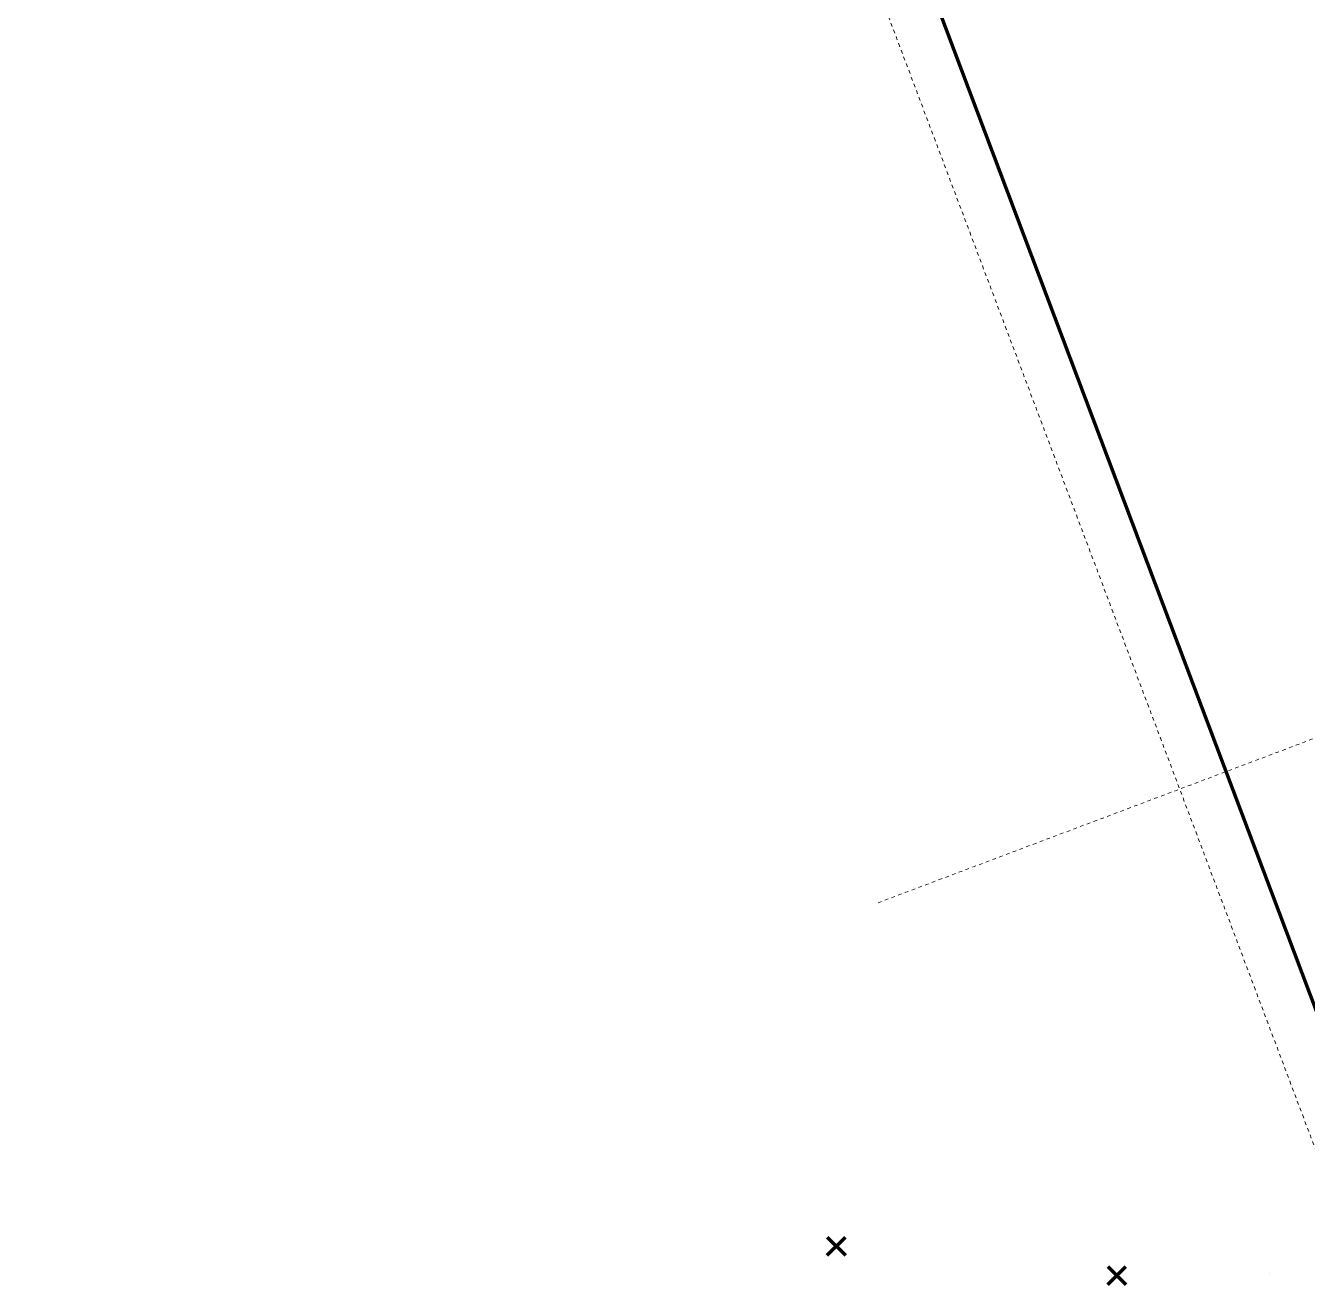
# Model space of a CAD drawing. Header units: metres. Extents: x -47 to 309, y -25 to 105.
# Drawn here: x 104.8 to 140.4, y -24.62 to 10.34 of the extents above; entities that cross this region are included whole.
import ezdxf

# ---------------------------------------------------------------- set-up
doc = ezdxf.new("R2010")
doc.units = ezdxf.units.M
doc.linetypes.add('AUSGEZOGEN', pattern=[0])
doc.linetypes.add('PUNKT2_S9', pattern=[0.001, 0, -0.001])
for name, color, linetype, lineweight in [('XR$1$Allgemein01_1', 7, 'AUSGEZOGEN', 13), ('XR$1$Hilfskonstruktion', 52, 'AUSGEZOGEN', 25), ('XR$1$STANDARD_1', 7, 'AUSGEZOGEN', 25)]:
    doc.layers.add(name, color=color, linetype=linetype, lineweight=lineweight)

msp = doc.modelspace()

# ---------------------------------------------------------------- linework, layer by layer
at = {"layer": 'XR$1$Allgemein01_1', "color": 7, "linetype": 'PUNKT2_S9', "lineweight": 13, "transparency": 33554687}
msp.add_line((155.3265, -3.9013), (128.4735, -14.0222), dxfattribs=at)
at = {"layer": 'XR$1$Hilfskonstruktion', "lineweight": 13, "transparency": 33554687}
msp.add_lwpolyline([(139.3518, -24.3117), (139.3518, -24.3117)], close=True, dxfattribs=at)
at = {"layer": 'XR$1$STANDARD_1', "color": 62, "linetype": 'AUSGEZOGEN', "lineweight": 140, "transparency": 33554687}
for p, q in [((127.0629, -23.3096), (127.5709, -23.807)), ((127.0629, -23.807), (127.5709, -23.3096)), ((134.8519, -24.1245), (135.3493, -24.6219)), ((134.8519, -24.6219), (135.3493, -24.1245))]:
    msp.add_line(p, q, dxfattribs=at)
at = {"layer": 'XR$1$STANDARD_1', "color": 7, "linetype": 'PUNKT2_S9', "lineweight": 13, "transparency": 33554687}
msp.add_lwpolyline([(104.7989, 74.1714), (174.2871, 100.3614), (211.3326, 2.071), (141.8444, -24.119), (104.7989, 74.1714)], close=True, dxfattribs=at)
at = {"layer": 'XR$1$STANDARD_1', "color": 7, "linetype": 'AUSGEZOGEN', "lineweight": 200, "transparency": 33554687}
msp.add_lwpolyline([(109.9508, 64.403), (155.5735, 81.5981), (152.4868, 89.7878), (172.7284, 97.4168), (208.4809, 2.5569), (142.6167, -22.2672), (109.9508, 64.403)], close=True, dxfattribs=at)

doc.saveas('drawing.dxf')
